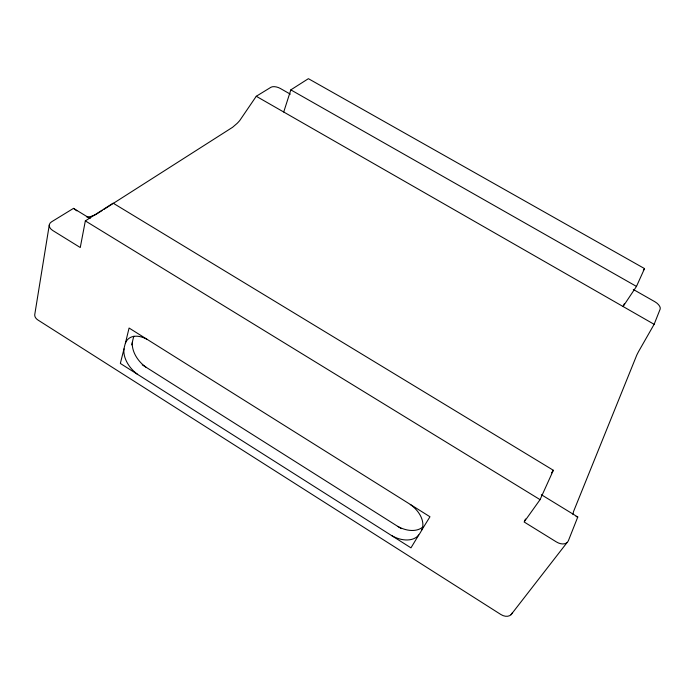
<?xml version="1.0" encoding="UTF-8"?>
<svg xmlns="http://www.w3.org/2000/svg" width="695" height="695" viewBox="0 0 695 695"><rect width="100%" height="100%" fill="white"/><g stroke="black" fill="none" stroke-linecap="round" stroke-linejoin="round"><path stroke-width="1.04" d="M573.062 514.648L573.106 513.805A46.261 6.272 -59.5 0 1 573.497 511.633L636.794 355.041A38.121 4.196 -58.5 0 1 638.609 351.488L654.134 324.313L660.137 309.179A7.81 3.866 32.1 0 0 654.838 301.717L633.275 289.441M49.267 225.05L34.75 314.592A9.409 6.212 7.5 0 0 38.043 320.082L500.86 614.502A10.086 7.35 42.9 0 0 512.319 612.877M541.327 494.684L577.78 517.002L568.414 540.641A10.92 7.263 39.5 0 1 556.356 541.909L524.126 521.98L540.067 499.653L553.35 470.28L113.146 203.166L85.337 220.897L80.264 247.524L52.881 230.592A10.13 6.046 10.2 0 1 51.586 221.809L73.514 208.361L90.133 218.534M125.395 343.234L129.079 328.031L429.97 516.767L421.752 530.059A83.461 56.191 36.6 0 1 418.746 534.985L410.962 547.851L120.339 363.442L124.014 348.847A81.08 53.246 44.7 0 1 125.395 343.234A23.595 15.247 46.8 0 1 146.906 339.273M131.668 344.911L132.467 341.792A80.186 53.202 44.7 0 1 133.883 336.206M283.716 112.008L290.831 89.872L308.398 78.674L644.534 268.591L636.472 286.418L623.068 306.512L624.379 303.645M524.577 520.989L525.481 519.026M290.336 94.164L280.38 88.491A7.228 3.458 19.3 0 0 270.937 87.275L256.264 96.275L239.749 120.53A35.558 12.831 -61.6 0 1 237.169 123.345L232.625 127.263L103.885 209.395M643.335 270.39L644.534 268.591M551.543 472.843L553.35 470.28M510.99 614.771L567.103 542.508M102.104 210.533L96.075 214.355M95.38 214.746L90.88 216.458A42.525 18.635 -58.1 0 1 87.944 216.883L86.606 216.866M576.086 516.559L577.78 517.002M290.831 89.872L636.472 286.418M256.264 96.275L654.134 324.313M401.319 528.643L142.24 364.814M85.337 220.897L540.067 499.653M73.514 208.361L76.841 210.854M418.746 534.985A24.672 16.515 34 0 1 392.015 535.776M137.619 374.344A23.534 15.16 46.7 0 1 124.014 348.847M410.276 504.474A24.742 16.611 33.9 0 1 421.752 530.059M145.846 367.082A23.274 15.16 46.8 0 1 132.467 341.792M422.43 527.297A24.386 16.498 33.9 0 1 397.748 526.376"/></g></svg>
